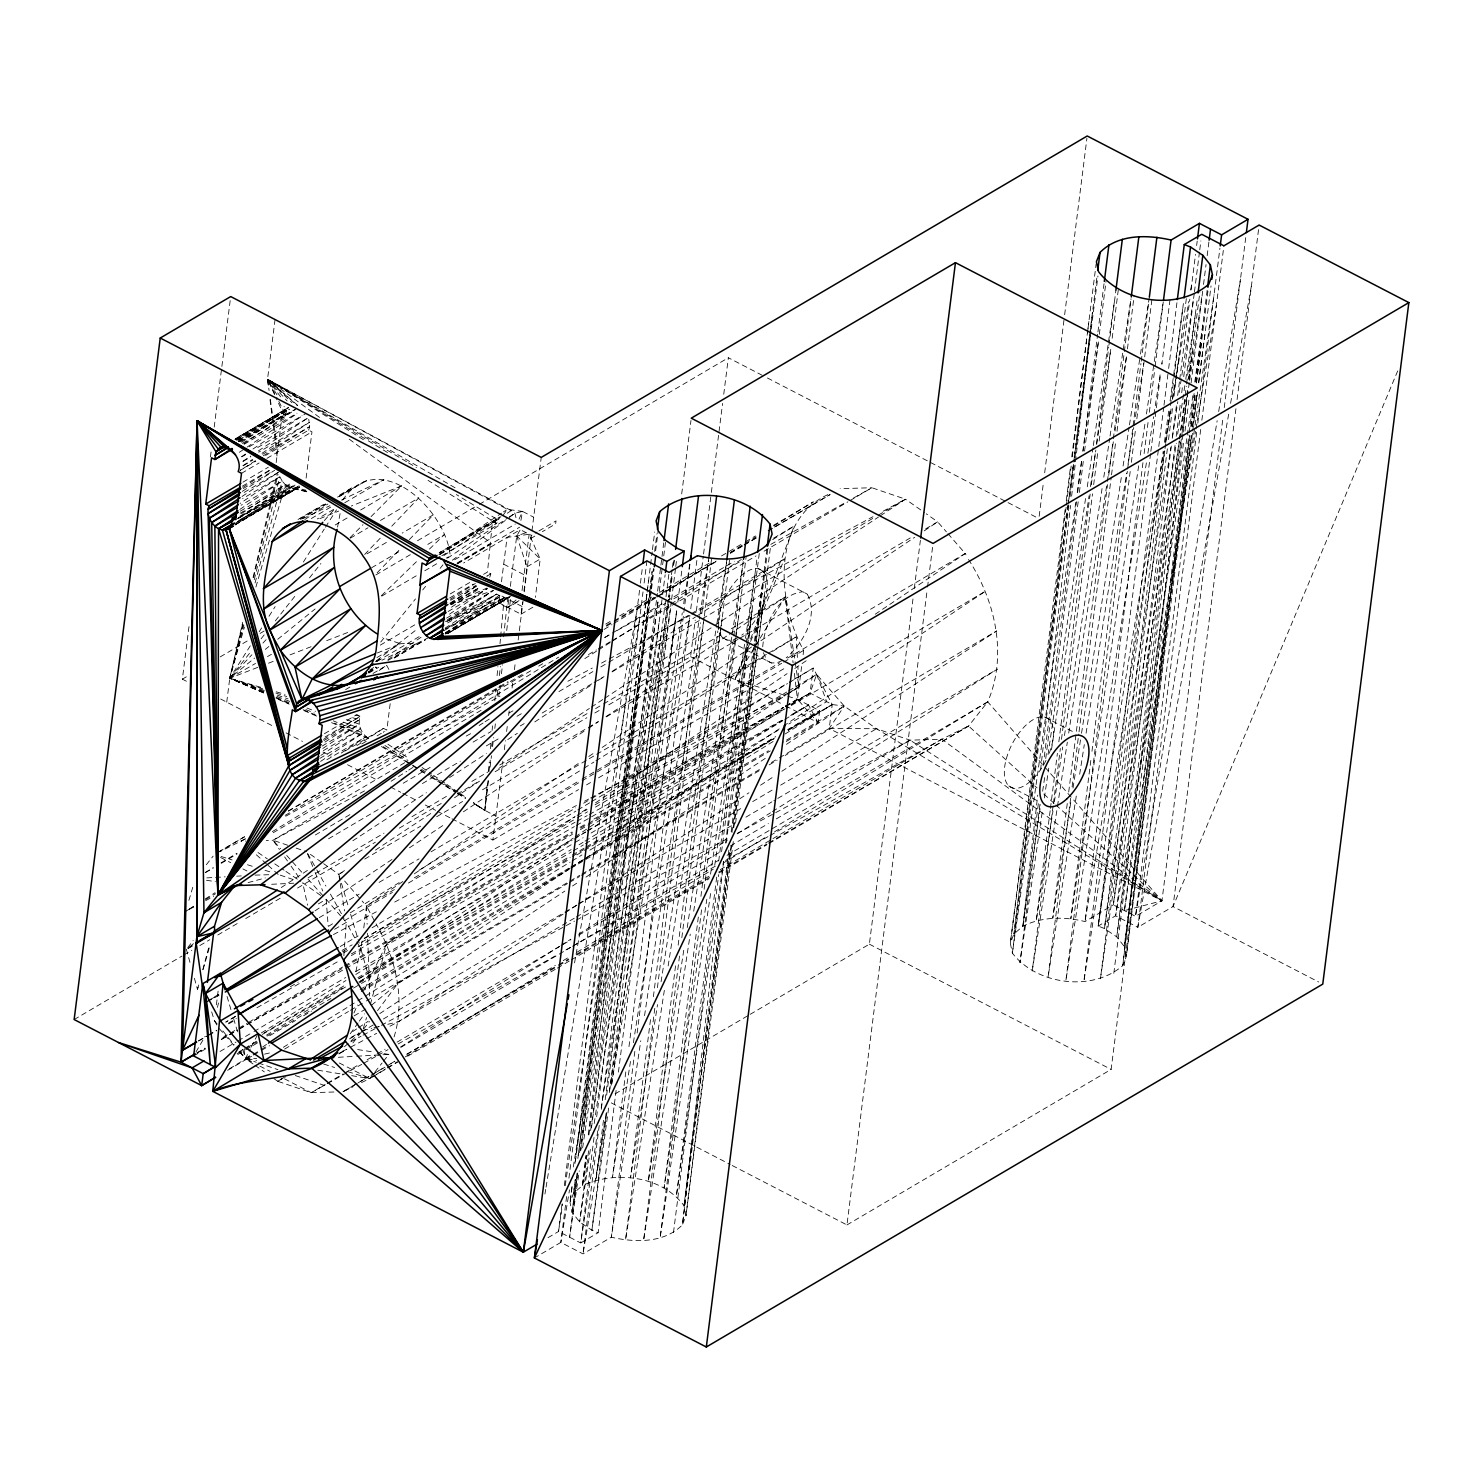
<?xml version="1.0" encoding="UTF-8"?>
<svg xmlns="http://www.w3.org/2000/svg" width="1483" height="1483" viewBox="0 0 1483 1483"><rect width="100%" height="100%" fill="white"/><g stroke="black" fill="none" stroke-linecap="round" stroke-linejoin="round"><path stroke-width="0.75" stroke-dasharray="5 3.75" d="M762.725 646.829C764.375 624.306 777.871 594.423 802.822 591.773L807.178 594.053C819.246 615.63 803.026 643.381 786.157 657.859M343.871 955.738L346.318 922.389L341.998 917.439M487.11 785.249L484.83 810.367L495.915 816.113M488.352 771.549L489.186 762.41M490.447 748.711L491.058 741.871M492.096 730.452L492.523 725.891M494.803 700.773L495.841 689.354M497.083 675.655L497.917 666.534M499.993 643.696L500.42 639.136M500.624 636.856L504.164 598.038L496.62 594.127L445.753 621.21M457.042 563.058L490.317 543.464L492.504 521.515L496.564 523.499L499.864 516.974L439.209 552.696M488.037 780.67L484.83 810.367L473.114 803.137M489.019 771.531L490.261 760.112M491.744 746.394L492.486 739.554M497.176 696.157L498.158 687.018M499.4 675.599L500.383 666.46M503.59 636.763L507.798 597.927L510.856 596.426L447.273 633.593M616.112 1090.468L598.15 1232.707L591.902 1230.241L579.631 1221.918L572.086 1212.334L570.01 1202.416L573.606 1193.148L582.541 1185.436L585.933 1155.535M588.288 1134.847L649.554 594.423M649.814 592.125L652.149 571.418L650.129 587.49M723.611 861.475L682.421 1224.828C664.254 1243.347 634.946 1242.661 611.348 1237.211L583.004 1253.895L560.834 1242.402L536.29 1256.842M725.688 843.067L747.858 647.608M748.896 638.413L752.029 610.811L714.454 867.166M1192.425 433.258L1126.339 956.35L1122.742 965.618C1092.378 992.164 1036.617 984.823 1012.388 953.143L1010.331 943.225L1013.927 933.956L1022.862 926.226L1037.729 795.148M1040.584 769.844L1070.578 505.388M1071.616 496.193L1075.268 463.994M1075.527 461.695L1092.47 312.209M1182.971 434.389L1122.742 965.618L1189.681 435.65M1183.23 432.091L1187.661 392.995M1189.218 379.203L1192.351 351.601L1188.328 379.073M362.204 941.056L355.846 971.699M363.798 927.913L366.431 906.02L362.074 901.015M488.426 780.781L484.83 810.367L473.114 803.007M490.094 767.119L491.466 755.737M492.578 746.635L493.691 737.533M494.803 728.431L495.359 723.871M498.677 696.565L500.068 685.183M501.439 673.801L502.552 664.699M506.704 630.553L510.578 598.687M646.866 594.461L577.814 1158.742L649.832 589.771M647.144 592.162L648.553 580.687M731.212 846.237L686.017 1215.541L682.421 1224.828L729.655 850.871M733.455 827.885L760.964 603.08M1066.129 507.297L1013.927 933.956L1068.705 500.346M1066.407 504.999L1071.189 465.996M1072.302 456.82L1087.187 335.251M1087.465 332.952L1088.874 321.496M1190.052 435.631L1126.339 956.35L1124.262 946.432L1188.903 434.816M1191.183 426.455L1195.391 392.05M1196.503 382.874L1201.286 343.889M186.395 681.253L182.353 679.158L189.027 626.475M210.438 456.931L211.309 450.053M214.201 427.141L230.699 296.563M226.732 702.145L229.754 678.232L242.711 622.267M275.059 319.531L267.515 379.314L268.627 388.342M276.172 462.585L282.011 416.334L285.348 418.058L286.386 410.235L288.573 407.473L235.741 438.579M216.388 1004.825L218.372 989.05M306.11 478.101L311.968 431.85L308.631 430.126L265.587 455.466M390.177 703.684L386.841 730.099L383.522 728.394L342.425 752.585M483.569 574.347L487.481 572.049L490.317 543.464M521.997 606.454L499.808 594.961L498.77 603.136L446.253 634.409L508.91 597.575M501.476 581.781L507.075 537.421L529.153 534.251L540.201 559.017L535.363 597.389M508.688 599.558L507.649 607.733L498.77 603.136L508.521 597.074M510.356 586.378L516.714 535.993L520.292 529.653L463.66 562.984M522.053 590.531L529.153 534.251M498.826 602.71L521.015 614.203L522.554 602.042M523.944 591.068L527.003 566.803L516.714 535.993L526.057 532.638M451.944 818.801L492.894 840.027L502.848 761.205M504.294 749.768L505.443 740.629M506.611 731.471L507.483 724.612M508.632 715.473L509.207 710.895M512.098 688.019L512.97 681.16M514.416 669.723L515.268 662.864M518.16 639.989L519.031 633.13M519.328 630.831L523.073 601.097M524.259 591.773L531.377 535.4L537.068 532.045M531.952 530.84L541.239 457.413M562.02 1203.936L558.535 1231.483L546.801 1238.379M564.337 1185.584L640.155 585.377M640.434 583.171L642.399 567.674M566.617 1196.521L560.834 1242.402L569.509 1189.829M568.934 1178.169L643.01 591.884M644.123 583.023L646.922 560.889M574.941 1163.432L652.186 551.917M652.464 549.692L654.707 531.989M654.67 551.491L656.913 533.787M576.998 1173.331L572.086 1212.334L577.554 1173.368M579.612 1152.68L650.629 590.605M650.907 588.399L653.41 568.471M655.653 550.749L658.174 530.821M577.74 1172.979L569.639 1237.211L579.297 1170.81M580.65 1150.048L651.259 591.124M651.538 588.918L654.04 568.99M733.269 841.584L686.017 1215.541L683.96 1205.642C661.622 1175.593 615.148 1170.569 582.541 1185.436L586.304 1155.609M588.918 1134.958L657.34 593.404M657.618 591.124L663.717 542.926M588.603 1150.808L579.631 1221.918L590.809 1146.396M591.513 1127.859L658.174 600.189L580.78 1150.437M659.286 591.328L662.363 566.969M662.641 564.763L663.476 558.127M663.754 555.903L665.719 540.405M594.053 1137.424L580.724 1242.958L558.535 1231.483L562.539 1203.992M596.667 1116.773L662.345 596.87M662.623 594.664L665.144 574.737M599.243 1125.412L583.004 1253.895L606.677 1112.528M601.264 1109.358L665.737 598.947M666.015 596.741L669.093 572.382M605.175 1099.7L668.37 599.466M672.133 569.639L668.666 597.167L672.114 574.31M672.429 567.34L673.004 562.743M681.698 493.913L690.985 420.486M603.47 1120.369L595.925 1180.023L606.38 1111.416M606.658 1095.14L672.448 574.347M673.597 565.171L674.172 560.574M606.695 1113.232L591.902 1230.241L608.864 1106.392M609.291 1092.582L671.298 601.876M671.577 599.651L675.488 568.656M675.766 566.432L676.6 559.795M618.448 1072.116L676.693 610.977L601.245 1107.857M677.805 602.117L682.013 568.897M625.789 1071.912L612.442 1177.446L630.924 1058.677M628.977 1046.664L690.133 562.595M634.835 1051.373L611.348 1237.211L640.786 1040.788M637.152 1033.021L689.892 615.464L600.43 663.68M690.744 608.827L697.455 555.68M608.809 704.814L690.596 656.654L695.212 620.154M696.361 611.033L703.276 556.255M703.572 553.975L711.061 494.655M711.358 492.375L722.592 403.395M723.741 394.256L728.357 357.755L765.376 376.923M650.499 1019.655L630.497 1177.947L657.525 1004.584M653.391 996.706L700.643 622.749M701.793 613.573L708.466 560.796M654.8 1008.31L625.529 1240.029L664.588 988.79M657.414 987.659L704.073 618.3M704.351 616.075L711.618 558.516M675.544 965.841L648.293 1181.488L684.089 948.1M678.157 945.19L717.865 630.887M718.143 628.588L726.559 562.057M679.511 956.053L643.585 1240.53L690.244 934.105M681.828 937.701L720.96 627.976M721.257 625.678L729.673 559.017M698.326 917.013L664.124 1187.735L706.816 899.328M700.921 896.362L743.224 561.575M701.552 909.876L660.102 1237.953L711.099 890.041M704.147 889.244L746.19 556.44M716.697 877.157L676.396 1196.058L723.482 861.326M718.717 861.104L745.968 645.439M746.246 643.14L757.183 556.607M673.486 1232.54L718.699 874.636M721.591 851.705L747.395 647.515M747.673 645.216L759.574 551.027M728.876 850.037L683.96 1205.642L731.36 845.885M731.193 831.685L766.971 548.469M731.972 832.501L768.509 543.297M735.587 823.232L757.331 651.167M757.609 648.887L770.437 547.32M786.212 741.519L818.134 722.722L797.465 699.272L802.006 663.42M803.1 654.726L803.638 650.37C777.129 602.988 770.567 519.161 829.813 493.746M785.675 705.908L818.134 722.722L819.654 710.765L797.465 699.272L734.956 679.64L747.302 647.645M779.354 757.832L829.219 728.468L832.241 704.555L813.222 668.073L789.271 682.18M750.176 1014.335L869.372 944.17L913.139 597.686M914.288 588.51L920.387 540.313M732.213 1165.508L846.941 1224.939L927.246 589.307M927.542 587.027L932.751 545.707M1039.175 516.306L1043.513 481.956M1044.681 472.78L1064.368 316.991M1064.646 314.693L1086.928 138.29M1065.109 509.614L1010.331 943.225L1068.001 505.555M1066.258 500.438L1070.615 466.014M1071.764 456.838L1087.706 330.672M1088.003 328.373L1096.141 263.918M1069.002 498.047L1073.062 465.922M1074.211 456.745L1097.235 274.577M1068.909 505.759L1012.388 953.143L1075.917 501.476M1070.077 496.583L1074.712 459.878M1074.99 457.58L1090.932 331.395M1091.21 329.189L1097.939 276.042M1180.653 442.305L1113.344 904.871L1085 921.573C1064.534 916.475 1041.993 916.568 1022.862 926.226L1038.508 802.322M1043.161 765.599L1076.491 501.717M1077.659 492.541L1081.7 460.416M1082.868 451.24L1097.661 334.213M1097.939 331.914L1104.038 283.716M1039.935 804.416L1019.952 962.727L1042.642 809.366M1045.737 758.536L1078.197 501.588M1079.364 492.412L1083.424 460.286M1084.574 451.11L1098.495 340.979L1083.016 451.036M1099.329 334.342L1106.04 281.195M1050.149 810.7L1036.246 920.813L1052.967 811.053M1050.446 808.402L1057.398 753.345M1058.843 741.871L1090.153 494.099M1091.321 484.904L1095.362 452.797M1096.53 443.621L1108.709 347.263M1108.987 344.964L1115.902 290.223M1053.097 805.862L1032.224 971.031L1057.138 808.587M1053.393 803.564L1060.345 748.507M1061.494 739.313L1092.508 493.839M1093.675 484.663L1098.013 450.257M1099.181 441.081L1110.767 349.302L1096.197 447.718M1112.176 338.235L1118.33 289.519M1067.259 803.526L1052.763 918.237L1071.227 799.467M1068.705 792.052L1107.541 484.626M1108.709 475.45L1113.047 441.044M1113.344 438.746L1124.058 353.862M1124.355 351.564L1131.028 298.787M1070.652 798.336L1048.055 977.278L1076.491 794.777M1072.098 786.861L1078.771 734.085M1079.049 731.786L1111.23 477.137M1111.527 474.838L1115.865 440.432M1117.033 431.256L1126.598 355.549L1115.012 431.052M1127.432 348.894L1134.143 295.766M1090.821 760.445L1070.819 918.737L1138.907 464.272M1091.97 751.269L1127.34 471.372M1127.618 469.073L1140.946 363.539M1141.243 361.24L1148.787 301.605M1130.194 471.501L1065.851 980.819L1146.47 462.381M1131.344 462.325L1135.7 427.92M1136.849 418.744L1144.394 359.09M1144.672 356.884L1151.939 299.306M1142.948 462.715L1085 921.573L1163.636 451.87M1144.116 453.538L1148.176 421.432M1149.325 412.255L1154.831 368.655M1155.127 366.375L1163.247 302.124M1150.567 453.668L1083.906 981.338L1164.693 450.776M1150.845 451.37L1156.073 410.068M1156.351 407.769L1160.707 373.364M1169.994 299.826L1161.856 364.188L1162.45 359.59M1191.609 435.427L1124.262 946.432L1116.718 936.848L1104.446 928.525L1098.199 926.059L1158.501 448.774M1158.779 446.476L1163.71 407.473M1164.007 405.174L1168.344 370.75M1168.641 368.47L1177.039 301.92M1164.73 451.333L1104.446 928.525L1176.297 443.287M1165.879 442.156L1170.235 407.732M1170.513 405.452L1173.702 380.204M1173.998 377.924L1183.823 300.159M1167.362 448.793L1100.423 978.743L1179.263 440.877M1168.53 439.617L1172.886 405.193M1174.035 396.017L1176.649 375.366M1176.927 373.086L1186.511 297.23M1171.31 446.031L1113.344 904.871L1135.515 916.364L1161.949 900.811L1223.104 416.742M1172.46 436.855L1176.52 404.729M1177.687 395.553L1179.43 381.798M1179.708 379.5L1189.848 299.195M1191.016 290.019L1195.52 254.353M1196.633 245.511L1197.207 241.08M1175.037 445.493L1115.624 915.808L1098.199 926.059L1163.191 451.295M1176.204 436.317L1180.542 401.893M1181.71 392.717L1182.581 385.84M1183.731 376.663L1194.167 294.079M1194.445 291.854L1199.487 251.999M1199.766 249.793L1200.878 240.932M1179.319 441.304L1116.718 936.848L1192.814 395.776M1179.615 439.005L1184.824 397.704M1185.121 395.405L1186.289 386.229M1186.567 383.949L1197.504 297.397M1113.807 973.33L1181.339 438.783M1181.617 436.484L1186.548 397.481M1186.845 395.201L1187.716 388.305M1188.865 379.129L1199.895 291.817M968.492 559.443C995.204 601.004 1007.884 655.004 987.734 701.867L1161.949 900.811L1124.429 910.618L1183.842 440.303M1185.01 431.127L1189.347 396.721M1191.09 382.948L1202.694 291.187M1203.529 284.458L1206.05 264.53M1207.181 255.669L1209.127 240.172M1189.199 432.535L1194.112 393.533M1195.576 382.058L1207.292 289.278M1190.849 426.474L1195.187 392.068M1196.355 382.892L1208.83 284.106M846.941 1224.939L1111.138 1069.41L1191.146 436.076M1192.313 426.9L1196.651 392.494M1192.721 430.978L1197.634 391.975M1198.802 382.799L1211.036 285.904M1196.67 432.294L1135.515 916.364L1217.154 420.709M1197.838 423.118L1219.934 248.143M1200.692 429.458L1137.813 927.301L1115.624 915.808L1195.595 431.275M1201.86 420.282L1223.901 245.789M1224.254 407.565L1245.794 237.02M1235.932 408.715L1173.034 906.558L1137.813 927.301L1228.981 412.404M1237.082 399.539L1259.123 225.045M575.441 1161.17L650.017 595.184M733.77 827.551L757.628 646.514M757.924 644.234L764.561 593.812M1068.298 503.256L1073.432 464.309M1073.729 462.01L1090.339 335.992M1192.814 426.27L1197.337 391.901M1198.542 382.725L1204.882 334.62M611.997 1083.443L676.693 610.977M1164.452 442.119L1168.845 410.012M1170.106 400.836L1182.989 306.796M726.058 842.974L754.106 643.511M754.439 641.212L762.503 583.894M1077.214 492.3L1081.719 460.212M1194.76 382.021L1202.806 324.703M565.208 1185.677L648.182 615.482M582.634 1147.916L659.268 621.229M1182.322 430.867L1189.31 382.781M1189.644 380.482L1201.971 295.766M1124.429 910.618L1194.742 427.456M1195.076 425.158L1214.058 294.635M582.541 1185.436L586.897 1155.683M590.605 1130.509L668.425 599.484M673.467 565.153L674.468 558.294M1022.862 926.226L1040.64 804.917M1042.66 791.181L1044.662 777.444M1048.018 754.569L1085.927 495.915M1087.28 486.776L1092.99 447.866M1093.323 445.567L1114.79 299.084M1179.597 438.579L1185.306 399.668M594.201 1123.502L670.446 608.512M710.542 874.154L745.115 640.693M745.467 638.413L754.94 574.31M1044.347 797.928L1048.759 768.157M1051.466 749.86L1089.078 495.785M1090.431 486.628L1095.863 450.016M1177.65 434.13L1183.749 392.939M1184.083 390.641L1185.436 381.483M1185.77 379.203L1195.261 315.119M644.549 1015.67L703.387 622.86M1140.26 455.133L1145.061 423.156M1146.433 414.017L1153.959 363.78M1154.293 361.5L1163.543 299.826M597.76 1130.769L580.724 1242.958L598.15 1232.707M609.513 1090.839L682.291 612.868M683.682 603.729L690.299 560.277M693.729 911.229L738.645 616.224M1054.357 801.895L1062.718 747.006M1064.46 735.587L1102.054 488.593M1103.797 477.155L1109.729 438.282M1110.063 436.002L1131.307 296.507M1165.026 448.496L1171.31 407.324M1172.701 398.186L1175.481 379.889M1175.834 377.609L1178.966 357.014M1098.199 926.059L1170.866 447.495M1172.256 438.338L1177.817 401.689M1179.226 392.532L1193.481 298.658M687.241 927.524L742.668 566.005M1057.49 806.289L1067.315 742.223M1068.705 733.084L1106.948 483.68M1107.3 481.382L1113.603 440.21M633.408 1042.679L699.809 615.593M700.161 613.313L709.041 556.218M661.066 981.765L716.53 625.919M716.882 623.639L726.837 559.758M668.147 965.952L719.996 632.5M720.349 630.219L722.128 618.8M1073.006 788.048L1081.181 735.512M1081.533 733.232L1121.315 477.433M1123.076 466.014L1129.119 427.197M1129.471 424.917L1140.13 356.383M1140.483 354.103L1149.362 297.008M1079.68 774.256L1084.314 744.596M1086.094 733.195L1126.617 473.151M1128.044 464.031L1133.735 427.53M1134.087 425.25L1143.69 363.65M1147.879 453.242L1153.57 416.704M1153.922 414.406L1160.318 373.308M544.947 1194L545.688 1189.422M546.059 1187.141L639.377 620.673M573.272 1166.973L661.548 632.166M1195.984 428.976L1216.357 305.554M1218.674 411.57L1240.492 279.082M611.256 1085.167L689.521 617.744M1165.156 442.75L1170.884 408.548M1172.423 399.428L1176.612 374.346M1177.001 372.066L1188.828 301.383M1190.738 289.982L1191.887 283.142M574.551 962.875L637.078 609.735M1230.593 403.302L1251.578 284.829M337.549 527.095L340.515 511.338M520.885 520.459L522.591 511.45L507.334 509.336L267.515 379.314L269.09 390.53M253.074 577.499L277.432 472.28M217.463 1007.365L218.483 1002.953M263.677 693.024L229.754 678.232L243.008 622.23M253.612 577.443L278.025 474.412M263.288 692.617L229.754 678.232L243.101 624.491M254.223 579.723L279.824 476.747L242.637 498.622M263.566 692.153L229.754 678.232L243.879 625.066M255.057 582.967L282.159 481.048L279.824 476.747L240.079 503.441M194.384 978.261L197.461 989.328L198.648 984.972M202.745 969.752L209.214 945.82M370.342 1004.51L386.785 943.614L574.514 817.022M197.461 989.328L198.722 984.934M203.097 969.567L209.363 947.6M264.048 691.486L229.754 678.232L244.435 627.068M255.929 587.008L285.311 484.681L282.159 481.048L241.062 505.24M308.631 430.126L309.669 426.641L308.742 419.226M188.897 900.403L192.771 887.279M331.562 722.629L369.73 739.276C362.093 734.901 356.884 724.927 360.221 716.326L356.902 714.602L323.628 734.178M489.779 577.258L490.799 573.773L487.481 572.049M363.335 1028.405L366.542 1017.542M394.07 1036.914C405.823 999.394 395.368 957.165 376.07 923.835M1055.84 804.917L1161.949 900.811L876.453 728.728L844.272 706.075L816.651 674.394L810.07 693.062L786.472 707.688M750.583 639.099L794.184 526.039L768.231 541.314M749.731 643.603L734.956 679.64L785.23 596.963L798.985 687.315L787.01 694.378M750.602 641.472L784.488 558.794L690.67 614.036M1397.709 370.917L1173.034 906.558L1318.647 981.987M353.936 1013.037L357.533 1004.992M364.725 988.901L386.785 943.614L572.419 834.336M519.05 519.087L522.591 511.45L533.676 517.196M253 1063.923L245.437 1058.584L250.293 1049M251.276 1047.072L257.115 1035.56M195.923 1052.022L205.155 1036.302M264.289 690.485L229.754 678.232L250.608 645.309M259.191 631.758L261.657 627.884M269.016 616.261L275.152 606.584M303.366 562.038L324.239 529.116M325.463 527.188L336.511 509.763M829.219 728.468L876.453 728.728L910.061 740.165L941.816 739.22L1161.949 900.811L829.219 728.468L844.272 706.075L832.241 704.555L810.07 693.062L785.749 706.446M502.941 515.472L507.334 509.336L503.479 511.895M350.285 1033.725L358.07 1022.918M359.368 1021.101L364.558 1013.89M187.748 947.674L193.161 940.426M352.917 1042.92L369.452 1021.509M377.572 1010.646L397.87 983.451L569.379 868.964M342.647 500.068C379.018 445.994 446.383 510.096 450.22 555.81L446.309 558.109M206.304 864.737L213.144 856.117M361.5 1082.609L369.73 1078.549L382.058 1063.014M383.43 1061.29L388.898 1054.394L382.206 1053.356M768.954 843.549L968.566 726.04L987.734 701.867L726.244 855.802M262.658 688.798L229.754 678.232L251.109 651.334M261.082 638.802L265.346 633.408M275.319 620.876L296.693 593.979M309.502 577.851L320.903 563.503M380.723 642.046L415.481 598.928M422.711 589.937L425.621 586.341M440.099 568.378L442.991 564.782M324.332 520.552L335.01 508.613L317.362 518.902M260.711 687.278L229.754 678.232L251.888 654.782M262.954 643.047L266.106 639.692M364.67 554.475L380.612 537.828M391.772 526.168L418.855 497.843L379.722 520.885M377.108 572.79L401.3 547.876M409.345 539.59L433.537 514.675L402.227 533.101M350.025 537.699L362.964 524.722M371.047 516.622L401.763 485.812L351.304 506.037M381.428 595.665L417.854 560.333M429.44 549.099L444.344 534.64L424.768 546.17M516.084 599.911L507.649 607.733L518.976 601.06M344.408 1046.776L349.395 1042.364M351.063 1040.881L359.368 1033.521M193.42 943.689L186.395 949.491L190.695 964.97M371.51 1005.233L397.87 983.451L567.526 883.571M257.745 667.369L229.754 678.232L254.631 658.044M265.309 649.387L268.868 646.495M277.747 639.284L315.1 608.994M376.645 660.639L416.241 629.812M452.334 560.222L507.52 518.772M509.355 517.382L514.879 513.229L522.591 511.45M445.345 633.723L499.808 594.961M304.831 519.569L327.873 504.053M339.385 496.286L352.824 487.24L337.16 496.453M368.729 672.522L376.422 667.35M387.934 659.583L422.488 636.318M582.17 811.868L587.917 807.994M595.573 802.822L787.121 673.634M794.795 668.481L808.198 659.434M875.248 614.222L965.266 553.511L967.417 557.46M241.636 456.634L245.437 454.076M253 448.997L305.98 413.386M449.497 614.166L487.332 588.732M379.147 670.483L386.711 665.404L389.047 669.704M320.81 755.459L360.554 728.746L341.257 721.294M402.857 881.532L366.431 906.02L367.135 924.224M414.35 873.802L581.114 761.632M588.788 756.478L594.535 752.604M602.209 747.451L751.714 646.885M753.642 645.606L914.64 537.309M924.243 530.858L937.645 521.831L946.376 531.841M239.616 1051.929L245.437 1058.584L251.183 1054.728M262.695 1046.979L266.514 1044.403M360.443 981.227L573.217 838.136M575.126 836.838L785.971 695.026M787.899 693.729L816.651 674.394L826.698 701.681L788.808 724.001M239.375 452.278L245.14 448.422M247.068 447.124L297.045 413.627M239.857 509.392L282.159 481.048M450.572 603.47L476.71 585.989M368.173 672.077L375.848 666.924M447.31 621.433L491.54 591.791M320.588 761.409L362.89 733.047L333.304 720.868M439.969 554.253L501.551 513.174M443.825 555.569L499.641 518.346M507.334 513.211L511.19 510.634L514.879 513.229L516.306 519.031M447.514 558.164L507.167 518.364M509.095 517.085L514.879 513.229M315.026 910.84L392.105 859.399M409.438 847.813L444.14 824.659M463.4 811.794L586.73 729.469M588.658 728.19L598.298 721.758M606.009 716.604L727.411 635.558M729.339 634.279L785.23 596.963L793.108 662.901M571.307 867.666L781.356 727.467M783.284 726.169L985.62 591.105L786.009 708.614M242.971 461.176L250.664 456.06M258.339 450.943L308.316 417.705L255.465 448.811M242.044 496.471L278.544 472.169L243.323 492.912M451.425 607.196L480.251 588.028M322.775 748.47L359.275 724.186L344.167 718.829M339.885 881.217L338.81 874.34L344.594 870.521M375.44 850.111L431.331 813.092M454.465 797.78L479.51 781.189M498.789 768.435L589.381 708.448M591.309 707.169L602.858 699.513M604.786 698.252L712.73 626.79M714.658 625.511L878.474 517.029M880.401 515.75L905.464 499.178L924.391 512.506M273.836 1078.586L277.618 1081.255L281.473 1078.697M352.787 1031.482L356.643 1028.924M358.571 1027.645L368.21 1021.268M379.778 1013.612L564.801 891.116M572.512 886L578.296 882.181M586.007 877.065L765.247 758.388M786.453 744.355L844.272 706.075L782.394 742.501M243.805 443.677L295.302 409.679M241.451 513.637L285.311 484.681L306.128 490.261M376.033 661.696L379.852 659.175L375.996 657.859M445.122 628.125L496.62 594.127L447.699 622.934M341.257 753.049L366.041 736.68L334.602 723.203M192.197 945.691L186.395 949.491L192.382 945.969M281.232 887.538L310.262 868.575M352.843 840.75L426.4 792.701M449.627 777.537L486.405 753.512M507.705 739.609L517.382 733.288M534.788 721.906L590.938 685.239M598.669 680.178L604.471 676.378M612.219 671.336L695.453 616.965M697.381 615.705L784.488 558.794M563.114 914.14L398.593 1021.62L388.62 1026.94M565.06 912.879L576.665 905.297M578.611 904.037L748.934 792.775M760.557 785.193L774.107 776.332M781.838 771.271L996.706 630.924L785.119 755.496M243.008 465.625L252.518 459.433M262.028 453.242L309.576 422.266L258.691 452.222M242.341 491.336L274.67 470.278M449.831 603.266L476.451 585.933M324.962 742.112L359.201 719.811L352.62 717.698M241.525 442.305L285.274 413.998L276.913 397.685M240.024 516.992L291.372 483.755M356.884 745.615L383.522 728.394L383.596 732.454M447.44 619.727L493.45 590.494L451.073 604.563M193.476 906.373L185.653 911.322L193.643 906.614M205.229 898.939L215.016 892.729M391.104 781.244L406.768 771.327M408.715 770.085L414.591 766.377M479.157 725.484L483.069 723.018M485.034 721.776L490.892 718.05M584.821 658.582L596.555 651.148M598.52 649.925L610.255 642.491M612.219 641.249L668.963 605.324M670.909 604.082L741.352 559.48M772.662 539.664L794.184 526.039M400.651 1046.961L559.128 946.599M561.093 945.375L570.881 939.165M578.704 934.216L727.411 840.064M737.199 833.872L770.456 812.814M772.402 811.572L997.429 669.093L773.866 800.709M238.022 440.803L286.386 410.235L284.013 406.379M237.113 521.997L295.136 485.33M255.577 460.657L240.116 470.389L255.799 461.232M263.307 455.8L309.669 426.641L262.695 454.28M242.786 487.406L271.778 469.166M450.239 599.28L475.339 583.486M486.943 576.201L490.799 573.773L486.887 576.071M323.516 739.405L360.221 716.326L355.809 715.028M283.346 1047.295L348.042 1006.901M350.007 1005.678L355.883 1002.007M357.848 1000.784L363.724 997.114M365.689 995.89L569.565 868.575M571.53 867.351L581.317 861.234M583.282 860.01L773.44 741.278M785.193 733.937L832.241 704.555L788.252 730.025M261.397 1032.909L345.947 980.523M355.79 974.442L572.104 840.453M574.069 839.23L585.878 831.926M587.843 830.702L784.507 708.911M440.043 554.401L500.976 516.677M218.576 994.37L206.786 1001.674L218.78 994.667M328.614 926.263L332.544 923.835M350.229 912.879L401.318 881.273M419.003 870.317L582.115 769.362M584.08 768.157L593.904 762.077M595.869 760.853L764.857 656.265M772.717 651.389L796.297 636.8L797.391 657.47M235.556 439.765L288.573 407.473M235 524.852L299.788 485.386L235.222 523.369M205.229 872.523L213.126 867.722M221.023 862.902L236.817 853.281M272.353 831.611L558.646 657.117M604.063 629.441L611.96 624.621M613.925 623.416L655.393 598.15M657.358 596.945L714.621 562.038M730.415 552.418L756.089 536.772M773.866 525.946L813.351 501.866L773.422 525.371M238.819 1051.966L242.767 1049.556M244.751 1048.351L256.615 1041.122M266.514 1035.115L345.632 986.918M359.479 978.483L571.159 849.592M579.074 844.772L583.041 842.363M585.006 841.158L782.839 720.682M784.822 719.477L808.55 705.018L818.134 722.722M351.656 1075.657L369.73 1078.549L385.543 1068.928M387.508 1067.723L397.388 1061.698M405.285 1056.897L555.328 965.433M563.225 960.613L569.157 956.998M577.054 952.197L713.286 869.149M723.166 863.143L766.6 836.653M774.497 831.852L987.734 701.867M229.42 1068.798L251.202 1055.581M253.185 1054.376L259.136 1050.78M261.101 1049.575L267.051 1045.96M360.147 989.495L570.084 862.142M572.067 860.956L581.966 854.931M589.9 850.13L774.089 738.404M787.955 729.988L819.654 710.765L787.733 729.562M235.612 1016.189L225.731 1022.139L235.778 1016.337M342.443 951.808L348.375 948.23M364.188 938.702L575.849 811.127M577.832 809.94L589.696 802.785M591.68 801.599L787.51 683.57M789.494 682.384L813.222 668.073L810.07 693.062L786.12 707.169M234.889 439.376L287.721 408.27M237.447 439.042L286.386 410.235M236.576 440.414L289.407 409.308M238.3 441.637L285.274 413.998M238.967 441.674L282.011 416.334M240.413 441.73L295.21 409.475L236.872 440.822M242.285 443.398L285.348 418.058L275.949 397.666M244.102 444.325L296.952 413.219M249.237 446.791L302.069 415.703M241.766 456.875L245.696 454.558M243.045 461.435L250.868 456.82M243.119 465.81L252.907 460.045M241.507 473.318L259.117 462.956M266.959 458.34L311.968 431.85M242.897 482.179L268.349 467.201M242.322 486.202L271.667 468.925M243.249 488.537L272.594 471.26M240.302 511.172L285.311 484.681L292.855 488.574L308.001 492.078M240.172 513.248L291.057 483.291M240.079 516.065L289 487.277L307.5 491.689M235.667 519.569L294.376 485.015M238.281 518.457L295.043 485.052M240.024 519.68L292.855 488.574L305.276 490.688M296.489 488.482L235.834 524.185L299.566 486.962L236.427 522.183M234.981 524.982L299.566 486.962M298.027 519.495L323.461 504.517M300.511 519.402L325.945 504.424M339.644 496.36L367.043 480.232L337.512 497.139M311.337 518.512L332.859 505.833M344.76 502.774L383.893 479.732L340.237 500.716M335.214 524.982L348.913 516.9M360.666 510.004L401.763 485.812M350.359 538.162L367.969 527.8M366.987 553.845L388.527 541.165M182.353 679.158L186.339 676.823M220.225 656.876L248.124 640.452M260.081 633.408L264.067 631.072M371.658 567.729L401.559 550.137M417.502 540.739L477.285 505.555M479.269 504.387L728.357 357.755M375.848 574.959L411.069 554.234M439.654 552.621L499.029 517.771M438.968 554.308L497.676 519.736L456.356 494.543M441.767 555.754L496.564 523.499L428.049 480.362M381.743 596.129L416.964 575.385M424.787 570.788L438.486 562.706M454.651 559.758L515.324 524.037M457.784 563.299L491.058 543.723M456.986 564.059L519.606 527.207M538.959 530.933L556.032 520.885L555.662 523.851L542.389 531.674M531.007 538.366L534.788 536.142M450.294 593.923L469.87 582.411M449.701 597.964L473.188 584.135M450.628 600.3L476.08 585.322M380.297 645.142L417.483 623.249M450.721 604.675L480.066 587.379M448.07 611.534L487.203 588.491M527.003 566.803L540.201 559.017L516.714 535.993M376.942 657.544L400.429 643.715L417.298 643.233L429.477 637.227M446.494 618.151L491.503 591.643M375.941 661.474L379.852 659.175L375.848 661.344M377.108 661.399L420.171 636.059M369.842 669.834L373.753 667.535M368.359 672.021L376.2 667.424M387.934 660.51L417.298 643.233L381.947 660.213M368.878 673.078L378.666 667.313M394.33 658.1L425.64 639.674M345.613 689.595L351.49 686.128M373.012 673.467L386.711 665.404M445.456 632.592L504.164 598.038L507.798 597.927L447.124 633.649M445.53 634.075L508.261 597.148M507.705 607.307L519.031 600.634M521.015 614.203L534.214 606.417M324.999 737.051L360.221 716.326M323.98 740.536L359.201 719.811M322.108 746.079L359.275 724.186M323.368 750.639L360.554 728.746M319.827 758.406L362.89 733.047M326.909 759.722L366.041 736.68M361.908 743.891L367.784 740.425M377.053 735.865L384.894 731.267M244.454 836.764L216.518 853.207L244.491 836.857M288.369 810.904L507.946 681.661M605.75 624.065L611.737 620.543M619.727 615.853L651.667 597.056M659.638 592.347L711.543 561.797M721.535 555.921L743.484 543M745.486 541.814L755.459 535.938M245.27 838.84L220.689 851.335M285.199 815.335L530.71 670.817M538.7 666.108L542.685 663.754M606.566 626.16L656.468 596.778M658.471 595.61L716.345 561.519M730.322 553.307L742.297 546.245M744.299 545.077L756.274 538.032M768.25 530.97L830.128 494.543L768.157 530.729M205.321 872.671L213.311 867.981M221.301 863.273L237.261 853.874M273.206 832.723L482.791 709.337M604.545 637.653L610.533 634.131M612.535 632.963L664.44 602.413M666.423 601.227L734.307 561.278M404.766 762.707L273.02 840.268L266.217 840.472M588.399 654.596L596.388 649.906M598.39 648.72L610.366 641.676M612.349 640.508L670.242 606.436M672.244 605.249L756.07 555.903M764.06 551.194L847.887 501.847M849.889 500.679L871.856 487.74L905.464 499.178L877.51 515.621M205.618 899.569L215.591 893.693M315.397 834.948L351.341 813.796M403.228 783.246L431.182 766.785M473.096 742.112L491.058 731.527M517.011 716.252L522.998 712.73M558.924 691.579L592.866 671.614M600.856 666.905L606.844 663.383M608.827 662.215L688.687 615.204M328.577 838.766L386.47 804.694M422.395 783.543L460.323 761.205M486.276 745.93L498.251 738.886M520.218 725.966L524.203 723.611M542.166 713.026L592.069 683.663M594.071 682.477L604.044 676.6M612.034 671.91L875.526 516.788M308.149 877.806L384.004 833.149M411.94 816.707L447.885 795.555M471.835 781.448L487.796 772.05M499.771 765.006L587.602 713.304M595.591 708.596L601.579 705.074M603.581 703.906L723.333 633.389M731.323 628.699L785.23 596.963M74.15 1019.544L181.871 956.127M183.873 954.959L191.845 950.251M199.834 945.561L209.807 939.684M217.797 934.994L237.743 923.242M245.715 918.552L281.622 897.419M297.582 888.02L375.384 842.214M399.335 828.126L441.23 803.452M457.19 794.072L479.12 781.152M495.081 771.753L586.86 717.735M594.831 713.026L600.819 709.504M323.665 863.681L338.81 874.34L342.814 872.004M364.762 859.065L420.653 826.179M436.632 816.762L462.585 801.487M482.531 789.753L586.341 728.635M588.325 727.467L598.316 721.591M606.287 716.882L738.033 639.34M740.036 638.153L911.693 537.106M925.67 528.875L937.645 521.831L926.282 513.841M318.344 903.907L326.167 899.291L340.552 915.79M319.234 917.643L359.146 894.138M379.11 882.385L419.04 858.879M431.015 851.835L594.702 755.477M596.685 754.309L766.359 654.429M768.361 653.243L796.297 636.8M394.385 889.578L366.431 906.02L375.014 921.851M414.35 877.825L580.02 780.299M582.022 779.113L779.632 662.79M787.621 658.081L965.266 553.511L947.822 533.509M344.538 920.628L392.439 892.432M408.418 883.034L580.075 781.986M582.077 780.799L781.689 663.29M783.691 662.122L803.638 650.37M334.565 929.303L346.318 922.389L355.846 940.018M492.894 840.027L578.574 789.586M586.545 784.878L590.531 782.542M598.502 777.852L785.823 667.572M340.145 946.562L358.107 935.977M372.085 927.765L575.682 807.901M583.672 803.211L589.659 799.671M591.661 798.503L787.269 683.348M343.574 952.883L347.56 950.529M361.537 942.317L575.126 816.577M577.109 815.409L587.101 809.533M595.072 804.824L786.713 692.023M788.696 690.856L816.651 674.394M198.5 1040.806L206.471 1036.116M208.473 1034.949L216.444 1030.24M228.419 1023.196L236.39 1018.506M290.26 986.788L298.231 982.098M358.089 946.858L575.534 818.857M577.536 817.689L587.509 811.813M595.499 807.104L785.008 695.546M351.36 955.571L361.148 949.806L359.831 945.375M196.979 1052.763L204.951 1048.073M222.913 1037.507L236.872 1029.276M238.874 1028.108L246.845 1023.418M248.847 1022.232L342.61 967.046M344.612 965.859L572.03 831.982M580.02 827.292L586.007 823.769M593.979 819.061L783.506 707.502M785.489 706.334L797.465 699.272L794.202 672.003M193.624 1055.952L205.599 1048.907M221.542 1039.509L227.529 1035.987M229.531 1034.819L237.502 1030.11M239.504 1028.942L343.24 967.88M345.242 966.694L572.66 832.816M580.65 828.126L586.638 824.604M588.621 823.417L784.136 708.336M580.409 829.646L784.006 709.782M220.04 1051.466L236.001 1042.067M238.003 1040.899L251.962 1032.687M253.964 1031.501L345.724 977.482M355.698 971.606L573.142 843.605M575.144 842.437L583.134 837.728M591.105 833.038L782.616 720.293M790.606 715.603L808.55 705.018L790.458 715.325M264.122 1032.872L345.91 984.712M357.885 977.668L571.344 852.002M573.346 850.834L583.32 844.958M585.303 843.79L780.818 728.691M237.113 1053.69L245.103 1049M247.086 1047.814L257.06 1041.956M267.033 1036.079L330.876 998.504M358.812 982.061L570.269 857.563M572.271 856.395L584.246 849.351M586.23 848.165L775.757 736.606M237.743 1054.524L243.731 1051.002M245.733 1049.834L257.69 1042.79M269.665 1035.727L295.599 1020.471M303.589 1015.762L311.56 1011.072M359.442 982.895L568.916 859.584M576.887 854.875L774.386 738.608M788.363 730.396L832.241 704.555M353.566 988.067L359.442 984.619M361.407 983.451L369.23 978.854L367.487 933.326M239.783 1051.688L245.437 1058.584L251.424 1055.062M361.203 990.44L568.805 868.222M570.807 867.054L768.416 750.732M227.622 1070.337L251.572 1056.248M253.556 1055.08L259.544 1051.558M261.546 1050.372L269.517 1045.682M361.296 991.664L568.768 869.52M570.77 868.352L770.252 750.917M284.606 1049.074L348.431 1011.499M350.433 1010.331L364.392 1002.1M366.394 1000.932L579.853 875.267M581.855 874.099L759.407 769.566M771.382 762.522L777.352 758.999M569.528 882.404L579.519 876.527M581.503 875.341L759.166 770.771M769.139 764.894L777.129 760.186M354.103 1015.892L365.838 1008.996M350.952 1037.488L358.775 1032.891M333.916 1092.007L311.245 1092.674L277.618 1081.255L285.607 1076.547M349.487 1038.953L359.461 1033.076M361.463 1031.89L373.438 1024.846M383.411 1018.969L563.077 913.213M565.06 912.045L577.035 905.001M579.037 903.814L740.721 808.643M752.697 801.58L772.662 789.827M780.651 785.137L876.453 728.728M338.94 1053.95L346.762 1049.352M574.255 918.218L398.593 1021.62L382.892 1025.532M576.257 917.032L733.937 824.214M745.912 817.152L771.864 801.877M284.514 1078.827L311.245 1092.674L325.203 1084.444M327.205 1083.276L343.166 1073.877M345.168 1072.691L359.146 1064.479M367.135 1059.77L375.106 1055.08M377.108 1053.894L385.098 1049.204M397.073 1042.141L570.733 939.925M578.722 935.217L720.441 851.78M730.415 845.922L768.342 823.584M776.332 818.894L910.061 740.165L1161.949 900.811M400.873 1047.332L570.547 947.452M572.549 946.284L718.254 860.511M342.981 1091.748L368.933 1076.473L342.981 1091.748L353.269 1086.668M382.892 1068.242L370.917 1075.286L384.95 1067.204M390.882 1063.552L394.867 1061.198L386.952 1066.036M406.843 1054.135L556.551 966.008M558.553 964.84L568.545 958.963M576.516 954.255L710.264 875.526M720.237 869.668L941.816 739.22L968.566 726.04L1037.025 787.899M347.782 1071.634L369.73 1078.549L385.71 1069.15M387.712 1067.982L397.685 1062.106M407.658 1056.23L555.384 969.27M557.367 968.102L569.342 961.04M571.344 959.872L709.078 878.789M719.051 872.912L766.971 844.717M615.111 1093.861L748.192 1015.503M236.001 438.486L287.665 408.288M288.462 811.145L508.317 682.625M510.319 681.457L522.313 674.45M606.269 625.381L612.257 621.878M614.259 620.71L654.225 597.334M662.234 592.662L716.196 561.112M730.174 552.937L742.167 545.929M744.169 544.762L756.163 537.754M406.935 1054.357L556.829 966.731M558.831 965.563L568.823 959.723M576.831 955.033L710.746 876.768M718.736 872.078L766.711 844.049M768.695 842.882L968.566 726.04M262.25 1034.467L344.26 987.011M358.256 978.91L570.251 856.21M572.253 855.042L584.246 848.109M586.248 846.941L774.256 738.126M499.734 602.432L511.987 595.35M300.085 518.568L325.685 503.905M229.754 678.232L255.539 663.439M267.459 656.598L271.426 654.318M368.507 672.3L376.385 667.795M394.089 657.636L425.602 639.599M198.611 1041.029L206.638 1036.45M208.658 1035.301L216.685 1030.722M228.753 1023.826L234.777 1020.397M256.893 1007.773L339.273 960.762M351.341 953.884L574.403 826.587M576.405 825.438L783.395 707.317M785.415 706.168L797.465 699.272M197.109 1053.004L205.155 1048.425M221.245 1039.268L227.288 1035.838M229.29 1034.689L237.336 1030.11M239.356 1028.98L343.945 969.456M345.947 968.306L573.235 838.952M575.237 837.802L585.303 832.093M587.305 830.943L782.412 719.904M450.758 603.766L480.084 587.157M235.204 439.561L289.278 409.234M445.716 632.759L507.798 597.927M245.325 838.933L241.284 841.195L245.807 841.065M285.737 816.262L499.975 696.194M605.064 637.282L609.105 635.021M617.188 630.479L665.7 603.303M673.783 598.761L742.501 560.24M770.789 544.391L845.57 502.477M853.652 497.936L871.856 487.74L840.12 488.667M311.245 1092.674L325.389 1084.74M327.409 1083.61L361.759 1064.349M363.78 1063.218L375.903 1056.434M377.924 1055.284L388.045 1049.63M398.148 1043.958L557.812 954.477M565.894 949.936L715.455 866.109M725.558 860.437L767.99 836.653M770.011 835.522L941.816 739.22M342.035 950.399L352.175 944.838M364.317 938.146L575.033 822.286M577.072 821.174L587.194 815.613M589.214 814.501L783.728 707.558M238.633 517.882L292.855 488.574M443.918 630.609L504.164 598.038L445.864 621.692M364.521 790.902L273.02 840.268L279.471 849.499M466.2 736.069L472.298 732.787M508.91 713.045L512.97 710.839M567.878 681.235L592.292 668.073M691.931 614.333L872.931 516.714M883.089 511.227L905.464 499.178M277.618 1081.255L285.756 1076.862M350.841 1041.77L360.999 1036.283M363.038 1035.19L379.296 1026.421M381.335 1025.309L574.533 921.128M576.553 920.035L727.041 838.859M737.218 833.39L910.061 740.165M338.94 1053.449L346.762 1049.241L340.905 1052.04M189.639 909.19L193.643 907.058M205.599 900.682L213.589 896.436M350.711 1047.128L364.67 1039.694M366.672 1038.638L376.645 1033.317M206.86 1001.804L219.113 995.297M333.453 934.568L376.33 911.804M394.7 902.035L576.424 805.529M584.58 801.191L588.677 799.022M590.716 797.928L798.985 687.315L797.891 666.664M504.164 598.038L445.642 628.792L500.309 596.722L445.882 621.47M302.829 518.698L329.856 505.722M451.054 604.082L486.906 588.084M782.357 660.51L776.832 662.827L771.401 662.975L722.684 637.727M319.753 518.679L338.68 511.097M377.294 652.983L400.429 643.715L382.577 637.653M268.516 663.198L274.985 660.695M290.075 654.837L311.615 646.495M326.686 640.637L350.396 631.461M248.162 882.589L265.327 877.936M362.686 1030.574L371.677 1028.331M373.92 1027.775L380.649 1026.106M242.804 1049.704L245.437 1058.584L251.813 1057.101M264.549 1054.135L273.057 1052.151M206.823 877.899L225.194 876.842M236.687 876.175L241.266 875.915M338.384 1057.286L354.456 1056.359M356.754 1056.23L388.898 1054.394M271.667 884.276L293.838 883.201M255.039 875.118L271.241 874.655M244.009 1049.445L245.437 1058.584L256.67 1058.565M206.508 880.272L215.443 881.644M357.644 1049.575L373.271 1051.985M251.609 1061.791L245.437 1058.584L256.726 1060.401M317.751 1070.207L342.61 1074.193M276.19 691.782L285.033 694.378M221.097 856.47L232.071 859.918M247.457 864.756L254.038 866.832M265.012 870.299L271.611 872.375M323.628 1064.034L334.602 1067.482M275.819 693.024L286.794 696.547M287.721 845.254L273.02 840.268L280.602 848.702M296.118 848.109L306.629 851.687M280.231 875.137L294.524 879.994M245.437 1058.584L256.281 1062.273M258.431 1063.014L277.951 1069.651M295.284 1075.527L325.63 1085.853M277.247 695.082L288.036 698.901M276.913 696.454L289.778 701.422M306.944 708.04L315.527 711.358M276.246 697.381L288.925 702.59M305.832 709.56L314.285 713.045M275.875 698.011L288.462 703.405M303.144 709.708L317.825 715.992M278.526 699.513L289.129 704.128M303.978 710.598L316.713 716.159M220.596 857.489L230.736 862.68M242.897 868.908L246.938 870.966M339.329 1062.996L369.73 1078.549M767.434 377.998L1005.993 501.569M1008.051 502.626L1038.897 518.605M758.462 568.786L807.178 594.053M1044.588 717.012L1074.582 732.565M522.22 530.636L531.377 535.4M1008.829 785.934L1038.804 801.487M690.596 656.654L783.654 704.87M503.701 564.189L525.872 575.682M869.372 944.17L1111.138 1069.41M220.67 699.012L273.817 726.54M286.108 732.899L302.476 741.389M322.96 751.992L331.154 756.237M347.523 764.709L378.239 780.633M390.53 786.991L400.762 792.293M402.801 793.349L417.131 800.783M425.324 805.028L435.576 810.33M437.615 811.386L449.905 817.745M611.311 1102.889L730.155 1164.433M259.822 1066.055L270.11 1071.375M771.401 662.975L767.045 660.714L763.226 652.335M511.19 510.634L267.515 379.314L275.022 395.627M455.059 487.777L267.515 379.314L275.857 395.646M406.527 461.676L267.515 379.314L276.95 394.775M408.511 462.863L416.463 467.553M387.508 452.537L267.515 379.314L280.676 396.925M381.446 746.505L410.698 764.579M412.645 765.784L418.503 769.399M420.449 770.604L428.253 775.424M430.2 776.629L443.862 785.063M445.808 786.268L455.559 792.293M457.524 793.498L465.328 798.317M383.337 746.709L410.661 763.838M412.626 765.08L418.466 768.75M420.43 769.974L424.323 772.421M432.128 777.314L443.843 784.655M445.79 785.879L455.559 791.996M457.506 793.22L465.31 798.114M363.428 439.709L267.515 379.314L287.109 400.966M384.913 745.467L407.973 760.445M421.413 769.176L442.546 782.913M444.474 784.155L456.004 791.644M457.932 792.886L465.606 797.891M473.299 802.878L484.83 810.367L473.429 802.581M258.023 852.54L267.329 858.842M274.781 863.866L284.087 870.169M285.941 871.429L300.845 881.514M387.897 744.169L408.807 758.443M422.099 767.527L431.609 774.015M433.499 775.312L444.919 783.098M446.809 784.396L458.21 792.182M460.119 793.479L465.829 797.372M310.41 854.356L321.774 862.346M320.754 895.491L302.699 882.774L307.574 905.186M254.909 1065.257L264.363 1071.912M319.512 417.409L267.515 379.314L292.003 402.727M349.228 439.172L490.41 542.537M297.768 405.415L267.515 379.314L297.471 405.693M256.374 854.801L266.439 863.866M268.126 865.368L278.192 874.451M1043.865 794.091L1054.135 803.378M286.682 855.45L301.865 872.319M307.945 879.048L324.647 897.604M344.631 881.013L360.629 899.365M219.262 1028.572L233.813 1045.255M211.661 1011.907L214.386 1020.582L217.222 1024.049M222.858 1030.945L234.147 1044.774M284.625 856.896L289.797 864.292M291.076 866.146L298.825 877.232M307.76 853.707L315.694 867.852M316.824 869.872L325.908 886.037M330.431 894.119L344.037 918.348M356.902 941.983L361.148 949.806L369.23 978.854L369.564 995.983M214.386 1020.582L216.963 1025.328M307.482 853.763L314.266 870.317M315.119 872.393L322.775 891.023M338.81 874.34L340.793 881.013M341.442 883.219L348.004 905.427M350.637 914.307L359.183 943.151M227.047 996.446L230.977 1009.756M233.61 1018.636L237.558 1031.964M340.237 883.497L344.519 910.951M270.351 399.502L277.636 451.054M270.017 399.613L277.006 456.004M326.167 899.291L328.188 926.078M718.198 622.823A39.17 18.816 -62.6 0 1 743.706 573.661A39.17 18.816 -62.6 0 1 767.304 585.97A39.17 18.816 -62.6 0 1 741.797 635.132M738.59 637.282A39.17 18.816 -62.6 0 1 718.291 626.679M1046.034 760.408A39.17 18.816 -62.6 0 1 1005.307 779.836A39.17 18.816 -62.6 0 1 1033.873 719.255A39.17 18.816 -62.6 0 1 1047.777 756.701M575.293 1179.393L573.606 1193.148L575.348 1179.393M572.03 1186.363L570.01 1202.416L572.123 1186.381"/><path stroke-width="1.5" d="M436.113 556.829L432.48 556.941L197.054 420.801L196.998 943.058L197.054 420.801L436.113 556.829L601.857 630.479L343.537 960.168C353.065 986.084 356.476 1015.039 345.076 1040.955C318.122 1085.537 254.891 1073.099 212.773 1091.358L223.099 983.136L220.374 973.293L202.763 983.655L193.624 1055.952L215.795 1067.445L240.468 1044.013L258.079 1033.632L281.548 1050.168L310.448 1059.882M215.165 1066.611L203.208 1073.655L181.019 1062.162L196.887 936.626L203.95 912.731L217.927 895.102L218.557 528.745C210.92 524.352 205.711 514.379 209.047 505.796L240.357 487.351M449.961 567.915L419.856 584.951L422.043 563.002L426.103 564.967L439.802 556.904M1246.35 232.59L1248.037 219.299L1087.224 135.991L541.239 457.413L230.699 296.563L160.238 338.031L74.15 1019.544L201.688 1085.612L215.647 1077.399M209.047 505.796L205.729 504.072L211.568 457.802L214.887 459.526L232.497 449.164M207.398 982.376L213.737 932.232L214.609 932.696L214.497 926.263L221.56 902.368L234.129 886.5M215.554 1077.196L201.688 1085.612L203.208 1073.655L215.072 1066.425M439.969 558.146L601.857 630.479L309.836 780.447C274.281 787.158 291.169 724.316 292.299 709.819L295.618 711.543L311.282 702.33M447.755 599.113L420.356 615.241L417.02 613.517L420.597 585.192M420.356 615.241C414.721 626.753 430.385 646.792 441.582 636.411L449.831 571.122L443.658 560.741M682.291 566.691L684.238 551.194L666.812 561.445L644.642 549.952L609.402 570.695L523.314 1252.208L212.773 1091.358L240.468 1044.013L237.947 1010.535L223.099 983.136L205.488 993.499L210.252 1064.572L202.763 983.655L204.116 988.012M684.238 551.194L678.009 548.729L665.719 540.405L658.174 530.821L656.098 520.904L659.713 511.635C690.077 485.089 745.838 492.43 770.048 524.129L772.124 534.028L768.509 543.297C750.342 561.835 721.035 561.13 697.455 555.68L669.093 572.382L646.922 560.889L620.506 576.442L534.399 1257.955L706.316 1347.009L1322.762 984.119L1408.85 302.606L1259.123 225.045L1223.901 245.789L1201.731 234.295L1184.287 244.547L1177.335 299.622M642.955 563.243L644.642 549.952M657.47 529.357L659.713 511.635M654.337 566.784L655.727 555.699M663.995 540.628L668.648 503.923M665.422 572.512L666.812 561.445M675.581 549.433L682.032 498.51M690.411 560.296L698.549 495.915M709.041 556.218L716.586 496.434M726.837 559.758L734.4 499.975M743.502 559.351L750.213 506.222M757.739 552.177L762.503 514.545M767.249 546.263L770.048 524.129M706.316 1347.009L792.404 665.478L1408.85 302.606M920.665 538.014L955.46 262.658L1197.226 387.897L933.048 543.427L691.263 418.187L955.46 262.658M1097.791 270.147L1100.034 252.444C1118.201 233.906 1147.49 234.611 1171.088 240.061L1199.432 223.358L1221.621 234.852L1248.037 219.299M1104.316 281.436L1108.95 244.714M1115.902 290.223L1122.334 239.301M1131.307 296.507L1138.87 236.724M1149.362 297.008L1156.907 237.224M1163.543 299.826L1171.088 240.061M1184.101 297.935L1190.534 247.012L1184.287 244.547M1197.485 238.856L1199.432 223.358M1198.06 292.967L1202.824 255.336L1190.534 247.012M1209.127 240.172L1210.536 229.105M1207.57 287.053L1210.369 264.919L1202.824 255.336M1211.871 279.267L1212.445 274.837L1210.369 264.919M1220.212 245.918L1221.621 234.852M690.299 560.277L690.985 555.699M537.421 1239.677L534.399 1257.955L784.859 725.261M567.285 1003.88L523.314 1252.208L311.597 1068.186L288.443 1068.854L212.773 1091.358L281.548 1050.168M568.1 999.32L568.897 994.759M337.123 529.357C325.519 568.174 343.296 612.776 377.442 634.038M222.042 446.643L215.925 451.722L214.887 459.526L232.015 448.459M312.746 700.458L295.618 711.543L296.656 703.721L298.843 700.958L373.642 664.217M446.828 564.356L601.857 630.479L237.428 885.499L217.927 895.102L288.833 765.654L289.778 757.794L321.088 739.368M432.48 556.941L429.421 558.442L197.054 420.801L217.927 895.102L312.042 777.667L313.061 769.862L316.398 771.586L322.237 725.335L318.919 723.611C323.053 712.971 313.803 698.215 301.92 699.438L280.343 650.258L272.39 635.706L229.105 528.43L231.311 525.668L232.33 517.845L236.26 515.546M305.554 699.327C332.785 689.243 373.549 683.737 376.385 647.441C380.223 616.224 383.541 582.726 363.075 556.144C345.502 526.02 293.467 503.349 272.186 541.555C266.18 572.03 255.817 605.843 272.112 635.039M426.103 564.967L429.421 558.442L435.298 554.994M1100.034 252.444L1096.419 261.712L1098.495 271.611C1122.705 303.311 1178.466 310.651 1208.83 284.106L1212.445 274.837M199 1015.225L182.539 1050.205L196.59 1042.178M237.465 884.591L217.927 895.102L290.093 770.215L318.919 751.028M240.431 492.578L208.102 513.656L217.927 895.102L292.429 774.534L318.919 756.719M240.116 497.75L209.363 518.216L217.927 895.102L295.599 778.149L318.66 762.688M238.188 504.721L211.698 522.517L217.927 895.102L299.288 780.744L318.363 768.157M196.998 943.058L214.609 932.696L196.887 936.626L221.56 902.368L203.95 912.731L197.054 420.801L427.215 561.223L437.003 555.458M220.374 973.293L205.488 993.499L215.795 1067.445M237.929 510.69L214.868 526.15L217.927 895.102L303.144 782.06L312.913 776.295M233.572 885.889L217.927 895.102L306.777 781.949L312.635 778.501M322.793 522.276L263.27 588.844L333.712 547.375L263.659 609.124L334.101 567.655L269.535 630.275L339.996 588.807L280.343 650.258C295.525 671.039 319.735 689.335 346.837 684.701L601.857 630.479L328.707 932.77L343.537 960.168L523.314 1252.208L537.013 1244.144M366.523 673.43L346.837 684.701L301.92 699.438L295.024 667.09L350.804 608.79L280.343 650.258M241.729 884.331L237.428 885.499L260.582 884.813L285.088 893.137L308.557 909.672L601.857 630.479L449.164 568.675M203.95 912.731L233.869 886.222M337.753 1052.67L331.098 1058.565L523.314 1252.208L351.619 989.217M285.088 893.137L601.857 630.479L449.831 571.122M217.927 895.102L601.857 630.479L441.582 636.411M302.903 520.848L272.186 541.555L307.407 520.811M265.012 884.591L260.582 884.813L601.857 630.479L361.055 677.694L364.892 675.099M443.825 617.985L423.007 631.98L444.529 619.301M268.442 1043.124L352.769 986.399M443.473 624.009L426.177 635.595L443.788 625.233M214.813 977.742L313.098 912.138M445.66 611.033L420.671 627.661L446.123 612.683M373.66 679.937L377.516 677.379M310.392 1059.548L347.003 1035.319M320.143 747.228L288.833 765.654L218.557 528.745L235.723 517.419M332.173 690.652L341.702 684.349M441.915 631.684L429.866 638.191L443.213 629.385M213.478 931.787L277.358 890.06M447.94 604.508L419.411 623.101L444.844 608.123M321.162 744.596L288.833 765.654L222.413 530.061L218.557 528.745L234.203 519.532M228.345 446.921L214.813 455.466L228.512 447.403M233.035 526.039L229.105 528.43L295.543 707.484L309.076 698.919M240.858 488.611L208.009 509.281L239.338 490.836M446.364 601.709L419.318 618.726L446.717 602.599M287.48 756.608L288.74 761.28L321.589 740.629M226.436 989.513L324.684 928.692M201.688 1085.612L192.104 1067.908L118.51 1042.53L181.019 1062.162L197.054 420.801L215.925 451.722L223.785 446.939M272.39 635.706L296.656 703.721L304.516 698.938M239.579 1013.797L340.46 952.994M215.925 451.722L223.748 447.106M205.729 504.072L240.95 483.328M208.102 513.656L239.412 495.211M209.363 518.216L238.726 500.939M211.698 522.517L237.15 507.538M214.868 526.15L238.355 512.321M233.016 526.131L226.046 529.95L222.413 530.061L234.147 523.147M286.738 753.846L226.046 529.95L231.923 526.484L226.046 529.95L286.46 756.07L289.778 757.794M290.205 524.111L282.363 528.708L290.242 524.203M339.792 586.489L369.675 568.897M419.856 584.951L449.219 567.655M295.024 667.09L365.467 625.604L312.116 679.121L301.92 699.438L343.889 684.794L601.857 630.479L312.042 777.667M417.02 613.517L446.383 596.24M376.701 641.101L312.116 679.121L375.199 653.836M296.656 703.721L304.478 699.123M329.986 685.202L373.03 659.842M295.543 707.484L309.243 699.42M319.197 694.878L332.896 686.814M336.585 689.41L342.443 685.962M346.837 684.701L366.412 673.171M361.055 677.694L364.966 675.395M429.866 638.191L443.565 630.127M355.401 683.83L361.277 680.382M443.491 633.742L433.703 639.507L441.712 635.021M437.337 639.395L443.213 635.947L437.337 639.395L601.857 630.479L313.154 773.922M373.382 678.917L377.294 676.619M286.46 756.07L321.681 735.327M288.74 761.28L322.015 741.704M290.093 770.215L319.457 752.938M292.429 774.534L317.863 759.556M295.599 778.149L319.086 764.338M313.061 769.862L318.938 766.396M312.987 772.68L299.288 780.744L313.339 773.162M196.887 936.626L214.497 926.263M200.038 940.296L211.772 933.382M212.329 934.216L284.198 891.913M219.428 976.389L317.232 918.811M226.769 989.958L328.577 930.026M234.351 1008.848L338.143 947.73M202.763 983.655L205.488 993.499L220.337 1020.916L237.947 1010.535L258.079 1033.632L263.937 1060.53L288.443 1068.854L329.207 1057.824L335.065 1054.932M239.764 1013.983L341.572 954.051M196.498 1041.993L182.539 1050.205L197.054 420.801L232.368 451.24C237.614 456.319 241.08 464.457 238.188 471.594L241.507 473.318L235.667 519.569L232.33 517.845M194.977 1053.95L181.019 1062.162L195.107 1054.153M192.104 1067.908L204.079 1060.864M271.389 1043.309L351.23 996.316M288.443 1068.854L306.054 1058.491L333.805 1057.546M313.562 1060.104L345.502 1041.307M329.207 1057.824L311.597 1068.186L335.047 1055.562M235.537 454.873L197.054 420.801L218.112 448.941L222.098 446.624M306.777 781.949L312.728 778.464M222.413 530.061L234.425 523.314M303.144 782.06L313.154 776.443M240.728 1006.104L244.788 1003.88M248.829 1001.655L252.889 999.431M218.557 528.745L232.609 521.145M318.289 1059.307L342.703 1046.145M197.981 941.612L214.609 932.696M225.231 992.053L331.395 935.662M218.112 448.941L224.823 447.328L232.368 451.24M316.843 768.027L601.857 630.479L440.414 637.894M318.919 723.611L601.857 630.479L371.232 664.847M319.939 720.108L601.857 630.479L309.409 700.643M319.865 715.751L601.857 630.479L313.098 703.239M318.585 711.173L601.857 630.479L316.25 706.872M306.054 1058.491L263.937 1060.53L240.468 1044.013L220.337 1020.916M160.238 338.031L609.402 570.695M620.506 576.442L792.404 665.478M224.823 447.328L197.054 420.801L221.189 447.44M308.557 909.672L328.707 932.77M345.076 1040.955L523.314 1252.208L352.138 1017.06M295.618 711.543L229.105 528.43L287.387 748.73L226.046 529.95M223.099 983.136L225.082 989.791M196.127 942.595L202.559 987.252M1066.629 799.059A39.17 18.816 -62.6 0 0 1084.444 737.663A39.17 18.816 -62.6 0 0 1042.067 776.258A39.17 18.816 -62.6 0 0 1066.629 799.059"/></g></svg>
